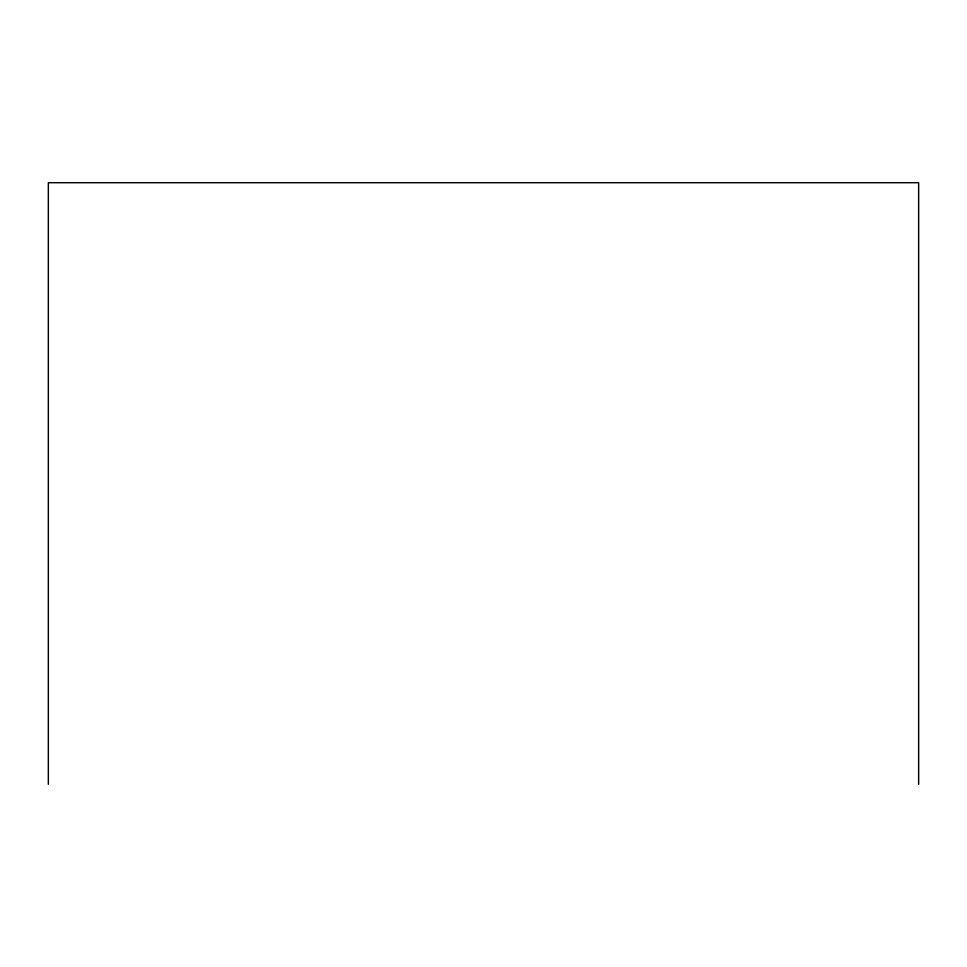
<?xml version="1.0" encoding="UTF-8"?>
<svg xmlns="http://www.w3.org/2000/svg" width="967" height="967" viewBox="0 0 967 967"><rect width="100%" height="100%" fill="white"/><g stroke="black" fill="none" stroke-linecap="round" stroke-linejoin="round"><path stroke-width="1.45" d="M918.65 784.297L918.65 182.703L48.35 182.703L48.35 784.297"/></g></svg>
